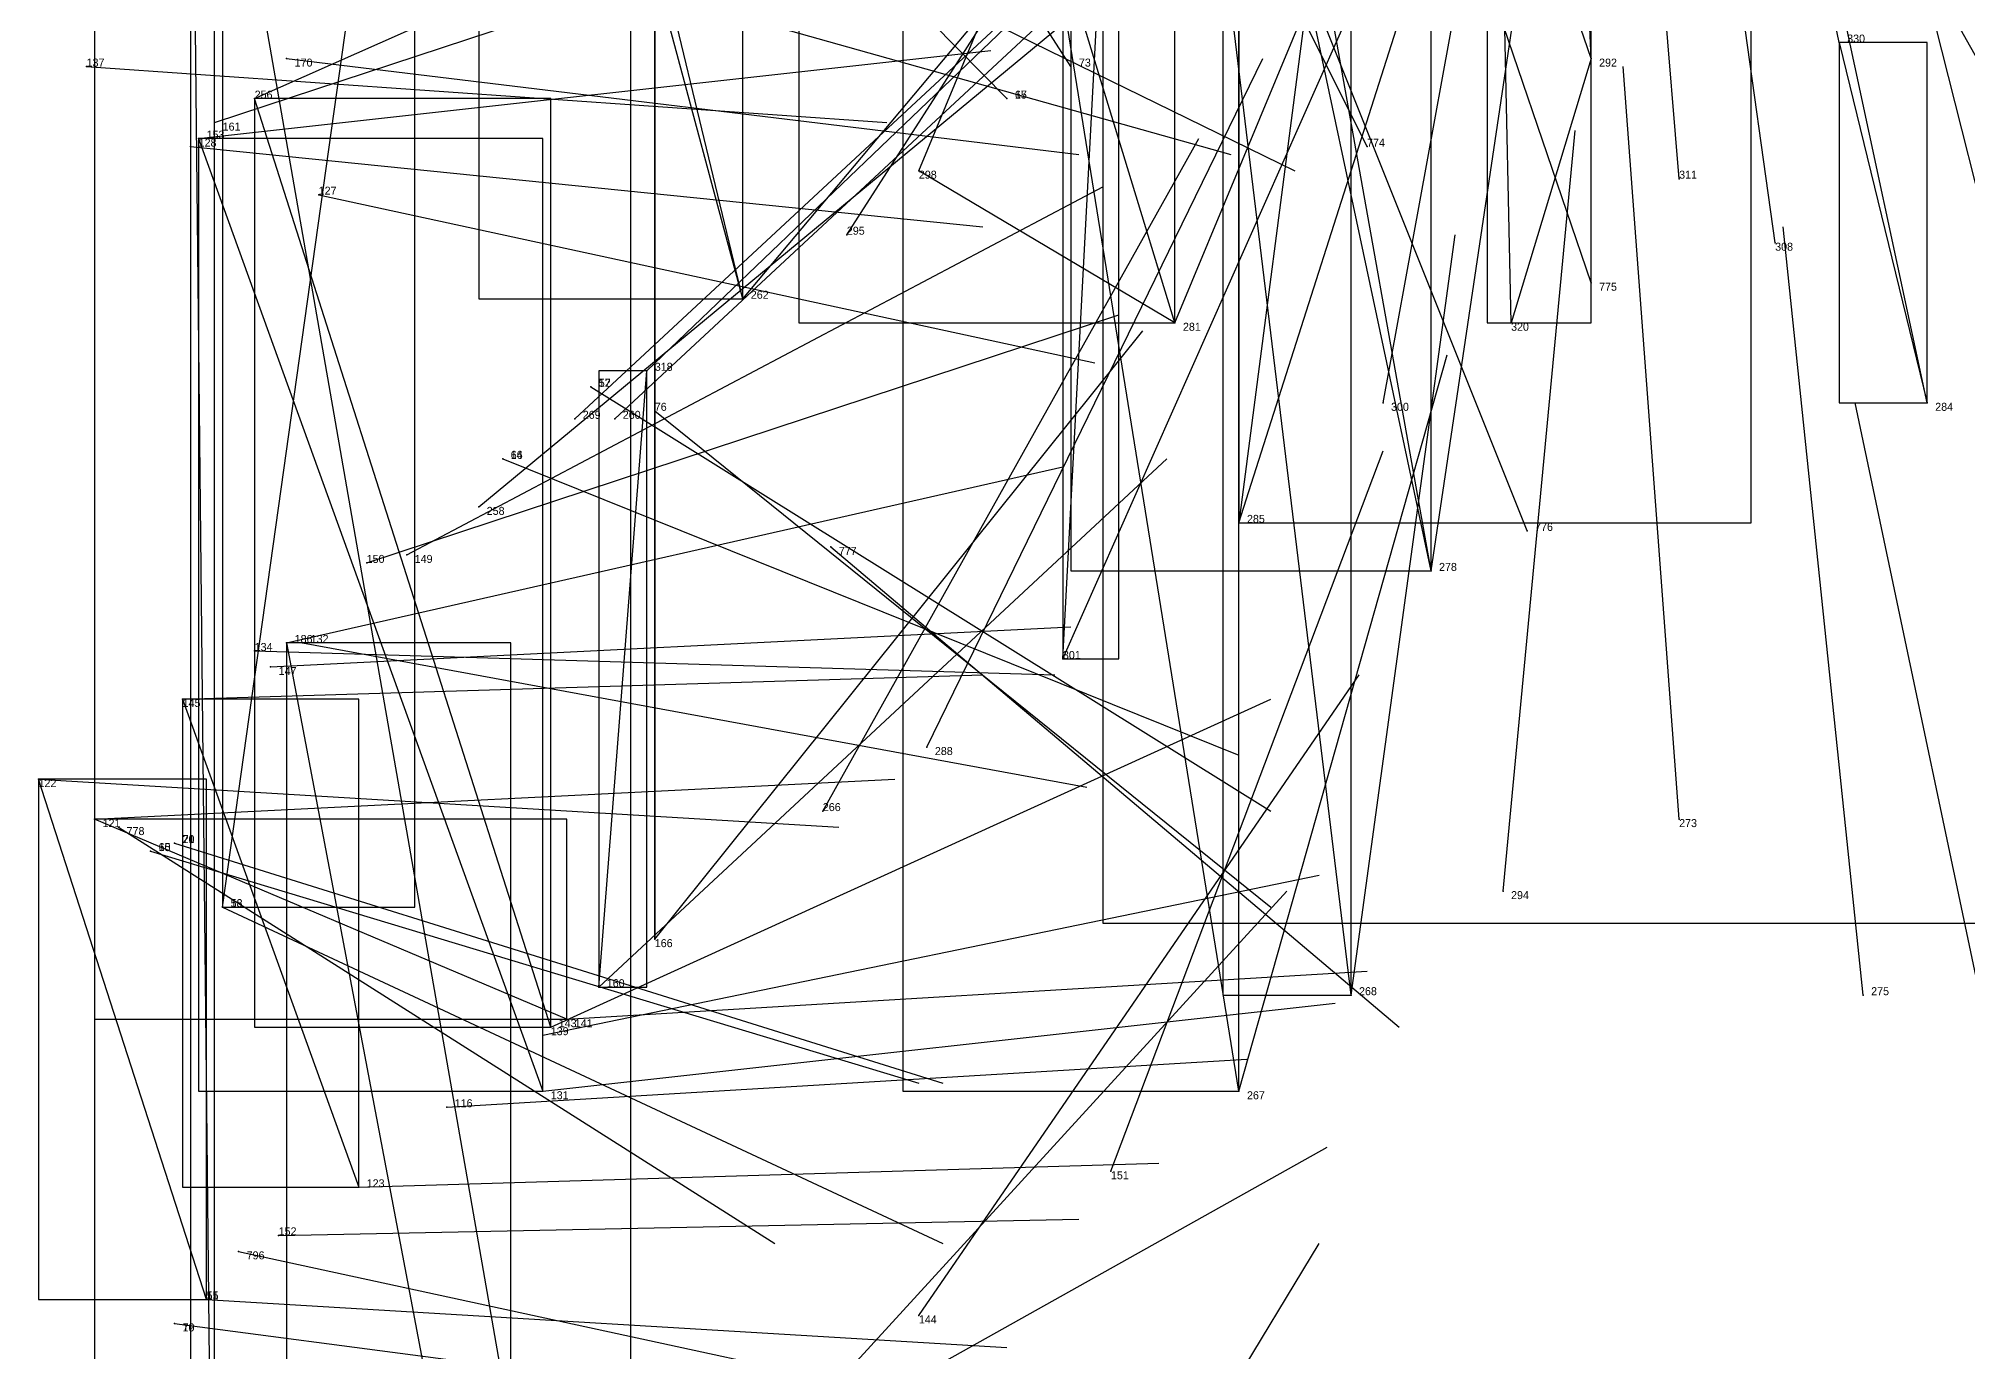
# Model space of a CAD drawing. Extents: x 59.1 to 70.8, y 600.3 to 605.1.
# Drawn here: x 68.154 to 68.395, y 600.7285 to 600.8925 of the extents above; entities that cross this region are included whole.
import ezdxf

# ---------------------------------------------------------------- set-up
doc = ezdxf.new("R2010")
doc.units = 0
for name, color, linetype in [('Clients', 3, 'CONTINUOUS'), ('Facilities', 3, 'CONTINUOUS'), ('Facilities_lines', 3, 'CONTINUOUS'), ('Min_max_boxes', 1, 'CONTINUOUS'), ('Normals', 1, 'CONTINUOUS'), ('Source_points', 5, 'CONTINUOUS'), ('Text', 3, 'CONTINUOUS')]:
    doc.layers.add(name, color=color, linetype=linetype)

msp = doc.modelspace()

# ---------------------------------------------------------------- linework, layer by layer
at = {"layer": 'Clients', "color": 5}
for p in [(68.181, 600.885, 444.021), (68.275, 600.885, 443.395), (68.264, 600.876, 444.332), (68.338, 600.857, 444.337), (68.23, 600.851, 444.152), (68.223, 600.849, 443.392), (68.39, 600.847, 444.233), (68.212, 600.84, 443.494), (68.304, 600.832, 444.222), (68.154, 600.8, 443.583), (68.161, 600.795, 443.658), (68.168, 600.791, 443.426), (68.171, 600.792, 443.349), (68.177, 600.784, 443.271), (68.217, 600.761, 443.734), (68.194, 600.749, 443.611), (68.175, 600.735, 443.487), (68.171, 600.732, 443.423)]:
    msp.add_point(p, dxfattribs=at)
at = {"layer": 'Facilities', "color": 3}
for p in [(68.379, 600.892, 444.452), (68.16, 600.889, 443.781), (68.185, 600.89, 443.818), (68.283, 600.889, 443.323), (68.348, 600.89, 444.341), (68.275, 600.885, 443.395), (68.176, 600.882, 443.955), (68.173, 600.879, 443.703), (68.174, 600.88, 443.891), (68.32, 600.879, 443.221), (68.359, 600.875, 444.394), (68.189, 600.873, 443.624), (68.255, 600.868, 444.271), (68.371, 600.867, 444.286), (68.242, 600.86, 444.21), (68.348, 600.862, 443.142), (68.296, 600.857, 444.193), (68.223, 600.849, 443.392), (68.231, 600.846, 443.313), (68.322, 600.847, 444.279), (68.221, 600.845, 444.091), (68.226, 600.845, 444.087), (68.212, 600.84, 443.494), (68.209, 600.834, 444.03), (68.34, 600.831, 443.117), (68.253, 600.829, 443.234), (68.195, 600.827, 443.902), (68.2, 600.828, 443.968), (68.328, 600.826, 444.141), (68.185, 600.817, 443.84), (68.187, 600.817, 443.575), (68.181, 600.816, 443.642), (68.183, 600.814, 443.777), (68.282, 600.815, 444.168), (68.172, 600.81, 443.714), (68.265, 600.804, 444.107), (68.252, 600.796, 444.046), (68.359, 600.795, 444.087), (68.164, 600.794, 443.195), (68.168, 600.791, 443.426), (68.171, 600.792, 443.349), (68.337, 600.786, 444.14), (68.177, 600.784, 443.271), (68.231, 600.78, 443.993), (68.224, 600.774, 443.928), (68.318, 600.773, 444.081), (68.382, 600.773, 444.031), (68.218, 600.769, 443.865), (68.22, 600.77, 443.732), (68.217, 600.768, 443.798), (68.304, 600.761, 444.023), (68.205, 600.759, 443.671), (68.288, 600.751, 443.963), (68.184, 600.743, 443.548), (68.179, 600.741, 443.349), (68.175, 600.735, 443.487), (68.171, 600.732, 443.423), (68.264, 600.733, 443.909)]:
    msp.add_point(p, dxfattribs=at)
at = {"layer": 'Facilities_lines', "color": 3}
for p, q in [((68.368, 601.326, 444.532), (68.304, 600.832, 444.222)), ((68.287, 601.084, 443.823), (68.457, 600.782, 444.008)), ((68.328, 600.826, 444.141), (68.283, 601.038, 444.842)), ((68.328, 600.826, 444.141), (68.292, 601.028, 444.732)), ((68.304, 600.761, 444.023), (68.262, 601.022, 444.788)), ((68.161, 601.017, 444.396), (68.228, 600.633, 443.628)), ((68.296, 600.857, 444.193), (68.249, 601.011, 444.725)), ((68.242, 600.86, 444.21), (68.209, 600.983, 444.546)), ((68.177, 600.784, 443.271), (68.201, 600.955, 443.767)), ((68.176, 600.665, 443.352), (68.173, 600.953, 444.17)), ((68.282, 600.815, 444.168), (68.289, 600.948, 444.452)), ((68.242, 600.86, 444.21), (68.222, 600.943, 444.383)), ((68.348, 600.89, 444.341), (68.335, 600.928, 444.564)), ((68.231, 600.78, 443.993), (68.231, 600.923, 444.393)), ((68.318, 600.773, 444.081), (68.302, 600.905, 444.449)), ((68.379, 600.892, 444.452), (68.39, 600.847, 444.233)), ((68.348, 600.89, 444.341), (68.338, 600.857, 444.337)), ((68.218, 600.769, 443.865), (68.181, 600.885, 444.021)), ((68.275, 600.885, 443.395), (68.275, 600.885, 443.395)), ((68.174, 600.88, 443.891), (68.217, 600.761, 443.734)), ((68.296, 600.857, 444.193), (68.264, 600.876, 444.332)), ((68.224, 600.774, 443.928), (68.23, 600.851, 444.152)), ((68.223, 600.849, 443.392), (68.223, 600.849, 443.392)), ((68.212, 600.84, 443.494), (68.212, 600.84, 443.494)), ((68.185, 600.817, 443.84), (68.213, 600.669, 443.646)), ((68.172, 600.81, 443.714), (68.194, 600.749, 443.611)), ((68.175, 600.735, 443.487), (68.154, 600.8, 443.583)), ((68.22, 600.77, 443.732), (68.161, 600.795, 443.658)), ((68.168, 600.791, 443.426), (68.168, 600.791, 443.426)), ((68.171, 600.792, 443.349), (68.171, 600.792, 443.349)), ((68.177, 600.784, 443.271), (68.177, 600.784, 443.271)), ((68.175, 600.735, 443.487), (68.175, 600.735, 443.487)), ((68.171, 600.732, 443.423), (68.171, 600.732, 443.423))]:
    msp.add_line(p, q, dxfattribs=at)
at = {"layer": 'Min_max_boxes', "color": 1}
for p, q in [((68.304, 601.326, 444.222), (68.304, 600.832, 444.222)), ((68.304, 601.326, 444.532), (68.304, 600.832, 444.532)), ((68.368, 600.832, 444.222), (68.368, 601.326, 444.222)), ((68.368, 600.832, 444.532), (68.368, 601.326, 444.532)), ((68.287, 601.084, 443.823), (68.287, 600.782, 443.823)), ((68.287, 601.084, 444.008), (68.287, 600.782, 444.008)), ((68.283, 601.038, 444.141), (68.283, 600.826, 444.141)), ((68.283, 601.038, 444.842), (68.283, 600.826, 444.842)), ((68.328, 600.826, 444.141), (68.328, 601.038, 444.141)), ((68.328, 600.826, 444.842), (68.328, 601.038, 444.842)), ((68.262, 601.022, 444.023), (68.262, 600.761, 444.023)), ((68.262, 601.022, 444.788), (68.262, 600.761, 444.788)), ((68.304, 600.761, 444.023), (68.304, 601.022, 444.023)), ((68.304, 600.761, 444.788), (68.304, 601.022, 444.788)), ((68.161, 601.017, 443.628), (68.161, 600.633, 443.628)), ((68.161, 601.017, 444.396), (68.161, 600.633, 444.396)), ((68.228, 600.633, 443.628), (68.228, 601.017, 443.628)), ((68.228, 600.633, 444.396), (68.228, 601.017, 444.396)), ((68.249, 601.011, 444.193), (68.249, 600.857, 444.193)), ((68.249, 601.011, 444.725), (68.249, 600.857, 444.725)), ((68.296, 600.857, 444.193), (68.296, 601.011, 444.193)), ((68.296, 600.857, 444.725), (68.296, 601.011, 444.725)), ((68.209, 600.983, 444.21), (68.209, 600.86, 444.21)), ((68.209, 600.983, 444.546), (68.209, 600.86, 444.546)), ((68.242, 600.86, 444.21), (68.242, 600.983, 444.21)), ((68.242, 600.86, 444.546), (68.242, 600.983, 444.546)), ((68.177, 600.955, 443.271), (68.177, 600.784, 443.271)), ((68.177, 600.955, 443.767), (68.177, 600.784, 443.767)), ((68.201, 600.784, 443.271), (68.201, 600.955, 443.271)), ((68.201, 600.784, 443.767), (68.201, 600.955, 443.767)), ((68.173, 600.953, 443.352), (68.173, 600.665, 443.352)), ((68.173, 600.953, 444.17), (68.173, 600.665, 444.17)), ((68.176, 600.665, 443.352), (68.176, 600.953, 443.352)), ((68.176, 600.665, 444.17), (68.176, 600.953, 444.17)), ((68.282, 600.948, 444.168), (68.282, 600.815, 444.168)), ((68.282, 600.948, 444.452), (68.282, 600.815, 444.452)), ((68.289, 600.815, 444.168), (68.289, 600.948, 444.168)), ((68.289, 600.815, 444.452), (68.289, 600.948, 444.452)), ((68.335, 600.928, 444.337), (68.335, 600.857, 444.337)), ((68.335, 600.928, 444.564), (68.335, 600.857, 444.564)), ((68.348, 600.857, 444.337), (68.348, 600.928, 444.337)), ((68.348, 600.857, 444.564), (68.348, 600.928, 444.564)), ((68.231, 600.78, 443.993), (68.231, 600.923, 443.993)), ((68.231, 600.923, 443.993), (68.231, 600.78, 443.993)), ((68.231, 600.78, 444.393), (68.231, 600.923, 444.393)), ((68.231, 600.923, 444.393), (68.231, 600.78, 444.393)), ((68.302, 600.905, 444.081), (68.302, 600.773, 444.081)), ((68.302, 600.905, 444.449), (68.302, 600.773, 444.449)), ((68.318, 600.773, 444.081), (68.318, 600.905, 444.081)), ((68.318, 600.773, 444.449), (68.318, 600.905, 444.449)), ((68.39, 600.892, 444.233), (68.379, 600.892, 444.233)), ((68.379, 600.892, 444.233), (68.379, 600.847, 444.233)), ((68.39, 600.892, 444.452), (68.379, 600.892, 444.452)), ((68.379, 600.892, 444.452), (68.379, 600.847, 444.452)), ((68.379, 600.892, 444.233), (68.379, 600.892, 444.452)), ((68.39, 600.847, 444.233), (68.39, 600.892, 444.233)), ((68.39, 600.847, 444.452), (68.39, 600.892, 444.452)), ((68.39, 600.892, 444.233), (68.39, 600.892, 444.452)), ((68.218, 600.885, 443.865), (68.181, 600.885, 443.865)), ((68.181, 600.885, 443.865), (68.181, 600.769, 443.865)), ((68.218, 600.885, 444.021), (68.181, 600.885, 444.021)), ((68.181, 600.885, 444.021), (68.181, 600.769, 444.021)), ((68.181, 600.885, 443.865), (68.181, 600.885, 444.021)), ((68.218, 600.769, 443.865), (68.218, 600.885, 443.865)), ((68.218, 600.769, 444.021), (68.218, 600.885, 444.021)), ((68.218, 600.885, 443.865), (68.218, 600.885, 444.021)), ((68.275, 600.885, 443.395), (68.275, 600.885, 443.395)), ((68.275, 600.885, 443.395), (68.275, 600.885, 443.395)), ((68.275, 600.885, 443.395), (68.275, 600.885, 443.395)), ((68.275, 600.885, 443.395), (68.275, 600.885, 443.395)), ((68.275, 600.885, 443.395), (68.275, 600.885, 443.395)), ((68.275, 600.885, 443.395), (68.275, 600.885, 443.395)), ((68.275, 600.885, 443.395), (68.275, 600.885, 443.395)), ((68.275, 600.885, 443.395), (68.275, 600.885, 443.395)), ((68.275, 600.885, 443.395), (68.275, 600.885, 443.395)), ((68.275, 600.885, 443.395), (68.275, 600.885, 443.395)), ((68.275, 600.885, 443.395), (68.275, 600.885, 443.395)), ((68.275, 600.885, 443.395), (68.275, 600.885, 443.395)), ((68.217, 600.88, 443.734), (68.174, 600.88, 443.734)), ((68.174, 600.88, 443.734), (68.174, 600.761, 443.734)), ((68.217, 600.88, 443.891), (68.174, 600.88, 443.891)), ((68.174, 600.88, 443.891), (68.174, 600.761, 443.891)), ((68.174, 600.88, 443.734), (68.174, 600.88, 443.891)), ((68.217, 600.761, 443.734), (68.217, 600.88, 443.734)), ((68.217, 600.761, 443.891), (68.217, 600.88, 443.891)), ((68.217, 600.88, 443.734), (68.217, 600.88, 443.891)), ((68.209, 600.86, 444.21), (68.242, 600.86, 444.21)), ((68.209, 600.86, 444.546), (68.242, 600.86, 444.546)), ((68.209, 600.86, 444.21), (68.209, 600.86, 444.546)), ((68.242, 600.86, 444.21), (68.242, 600.86, 444.546)), ((68.249, 600.857, 444.193), (68.296, 600.857, 444.193)), ((68.249, 600.857, 444.725), (68.296, 600.857, 444.725)), ((68.249, 600.857, 444.193), (68.249, 600.857, 444.725)), ((68.296, 600.857, 444.193), (68.296, 600.857, 444.725)), ((68.335, 600.857, 444.337), (68.348, 600.857, 444.337)), ((68.335, 600.857, 444.564), (68.348, 600.857, 444.564)), ((68.335, 600.857, 444.337), (68.335, 600.857, 444.564)), ((68.348, 600.857, 444.337), (68.348, 600.857, 444.564)), ((68.23, 600.851, 443.928), (68.224, 600.851, 443.928)), ((68.224, 600.851, 443.928), (68.224, 600.774, 443.928)), ((68.23, 600.851, 444.152), (68.224, 600.851, 444.152)), ((68.224, 600.851, 444.152), (68.224, 600.774, 444.152)), ((68.224, 600.851, 443.928), (68.224, 600.851, 444.152)), ((68.23, 600.774, 443.928), (68.23, 600.851, 443.928)), ((68.23, 600.774, 444.152), (68.23, 600.851, 444.152)), ((68.23, 600.851, 443.928), (68.23, 600.851, 444.152)), ((68.223, 600.849, 443.392), (68.223, 600.849, 443.392)), ((68.223, 600.849, 443.392), (68.223, 600.849, 443.392)), ((68.223, 600.849, 443.392), (68.223, 600.849, 443.392)), ((68.223, 600.849, 443.392), (68.223, 600.849, 443.392)), ((68.223, 600.849, 443.392), (68.223, 600.849, 443.392)), ((68.223, 600.849, 443.392), (68.223, 600.849, 443.392)), ((68.223, 600.849, 443.392), (68.223, 600.849, 443.392)), ((68.223, 600.849, 443.392), (68.223, 600.849, 443.392)), ((68.223, 600.849, 443.392), (68.223, 600.849, 443.392)), ((68.223, 600.849, 443.392), (68.223, 600.849, 443.392)), ((68.223, 600.849, 443.392), (68.223, 600.849, 443.392)), ((68.223, 600.849, 443.392), (68.223, 600.849, 443.392)), ((68.379, 600.847, 444.233), (68.39, 600.847, 444.233)), ((68.379, 600.847, 444.452), (68.39, 600.847, 444.452)), ((68.379, 600.847, 444.233), (68.379, 600.847, 444.452)), ((68.39, 600.847, 444.233), (68.39, 600.847, 444.452)), ((68.212, 600.84, 443.494), (68.212, 600.84, 443.494)), ((68.212, 600.84, 443.494), (68.212, 600.84, 443.494)), ((68.212, 600.84, 443.494), (68.212, 600.84, 443.494)), ((68.212, 600.84, 443.494), (68.212, 600.84, 443.494)), ((68.212, 600.84, 443.494), (68.212, 600.84, 443.494)), ((68.212, 600.84, 443.494), (68.212, 600.84, 443.494)), ((68.212, 600.84, 443.494), (68.212, 600.84, 443.494)), ((68.212, 600.84, 443.494), (68.212, 600.84, 443.494)), ((68.212, 600.84, 443.494), (68.212, 600.84, 443.494)), ((68.212, 600.84, 443.494), (68.212, 600.84, 443.494)), ((68.212, 600.84, 443.494), (68.212, 600.84, 443.494)), ((68.212, 600.84, 443.494), (68.212, 600.84, 443.494)), ((68.304, 600.832, 444.222), (68.368, 600.832, 444.222)), ((68.304, 600.832, 444.532), (68.368, 600.832, 444.532)), ((68.304, 600.832, 444.222), (68.304, 600.832, 444.532)), ((68.368, 600.832, 444.222), (68.368, 600.832, 444.532)), ((68.283, 600.826, 444.141), (68.328, 600.826, 444.141)), ((68.283, 600.826, 444.842), (68.328, 600.826, 444.842)), ((68.283, 600.826, 444.141), (68.283, 600.826, 444.842)), ((68.328, 600.826, 444.141), (68.328, 600.826, 444.842)), ((68.213, 600.817, 443.646), (68.185, 600.817, 443.646)), ((68.185, 600.817, 443.646), (68.185, 600.669, 443.646)), ((68.213, 600.817, 443.84), (68.185, 600.817, 443.84)), ((68.185, 600.817, 443.84), (68.185, 600.669, 443.84)), ((68.185, 600.817, 443.646), (68.185, 600.817, 443.84)), ((68.213, 600.669, 443.646), (68.213, 600.817, 443.646)), ((68.213, 600.669, 443.84), (68.213, 600.817, 443.84)), ((68.213, 600.817, 443.646), (68.213, 600.817, 443.84)), ((68.282, 600.815, 444.168), (68.289, 600.815, 444.168)), ((68.282, 600.815, 444.452), (68.289, 600.815, 444.452)), ((68.282, 600.815, 444.168), (68.282, 600.815, 444.452)), ((68.289, 600.815, 444.168), (68.289, 600.815, 444.452)), ((68.194, 600.81, 443.611), (68.172, 600.81, 443.611)), ((68.172, 600.81, 443.611), (68.172, 600.749, 443.611)), ((68.194, 600.81, 443.714), (68.172, 600.81, 443.714)), ((68.172, 600.81, 443.714), (68.172, 600.749, 443.714)), ((68.172, 600.81, 443.611), (68.172, 600.81, 443.714)), ((68.194, 600.749, 443.611), (68.194, 600.81, 443.611)), ((68.194, 600.749, 443.714), (68.194, 600.81, 443.714)), ((68.194, 600.81, 443.611), (68.194, 600.81, 443.714)), ((68.175, 600.8, 443.487), (68.154, 600.8, 443.487)), ((68.154, 600.8, 443.487), (68.154, 600.735, 443.487)), ((68.175, 600.8, 443.583), (68.154, 600.8, 443.583)), ((68.154, 600.8, 443.583), (68.154, 600.735, 443.583)), ((68.154, 600.8, 443.487), (68.154, 600.8, 443.583)), ((68.175, 600.735, 443.487), (68.175, 600.8, 443.487)), ((68.175, 600.735, 443.583), (68.175, 600.8, 443.583)), ((68.175, 600.8, 443.487), (68.175, 600.8, 443.583)), ((68.22, 600.795, 443.658), (68.161, 600.795, 443.658)), ((68.161, 600.795, 443.658), (68.161, 600.77, 443.658)), ((68.22, 600.795, 443.732), (68.161, 600.795, 443.732)), ((68.161, 600.795, 443.732), (68.161, 600.77, 443.732)), ((68.161, 600.795, 443.658), (68.161, 600.795, 443.732)), ((68.22, 600.77, 443.658), (68.22, 600.795, 443.658)), ((68.22, 600.77, 443.732), (68.22, 600.795, 443.732)), ((68.22, 600.795, 443.658), (68.22, 600.795, 443.732)), ((68.168, 600.791, 443.426), (68.168, 600.791, 443.426)), ((68.168, 600.791, 443.426), (68.168, 600.791, 443.426)), ((68.168, 600.791, 443.426), (68.168, 600.791, 443.426)), ((68.168, 600.791, 443.426), (68.168, 600.791, 443.426)), ((68.168, 600.791, 443.426), (68.168, 600.791, 443.426)), ((68.168, 600.791, 443.426), (68.168, 600.791, 443.426)), ((68.168, 600.791, 443.426), (68.168, 600.791, 443.426)), ((68.168, 600.791, 443.426), (68.168, 600.791, 443.426)), ((68.168, 600.791, 443.426), (68.168, 600.791, 443.426)), ((68.168, 600.791, 443.426), (68.168, 600.791, 443.426)), ((68.168, 600.791, 443.426), (68.168, 600.791, 443.426)), ((68.168, 600.791, 443.426), (68.168, 600.791, 443.426)), ((68.171, 600.792, 443.349), (68.171, 600.792, 443.349)), ((68.171, 600.792, 443.349), (68.171, 600.792, 443.349)), ((68.171, 600.792, 443.349), (68.171, 600.792, 443.349)), ((68.171, 600.792, 443.349), (68.171, 600.792, 443.349)), ((68.171, 600.792, 443.349), (68.171, 600.792, 443.349)), ((68.171, 600.792, 443.349), (68.171, 600.792, 443.349)), ((68.171, 600.792, 443.349), (68.171, 600.792, 443.349)), ((68.171, 600.792, 443.349), (68.171, 600.792, 443.349)), ((68.171, 600.792, 443.349), (68.171, 600.792, 443.349)), ((68.171, 600.792, 443.349), (68.171, 600.792, 443.349)), ((68.171, 600.792, 443.349), (68.171, 600.792, 443.349)), ((68.171, 600.792, 443.349), (68.171, 600.792, 443.349)), ((68.177, 600.784, 443.271), (68.201, 600.784, 443.271)), ((68.177, 600.784, 443.767), (68.201, 600.784, 443.767)), ((68.177, 600.784, 443.271), (68.177, 600.784, 443.767)), ((68.201, 600.784, 443.271), (68.201, 600.784, 443.767)), ((68.287, 600.782, 443.823), (68.457, 600.782, 443.823)), ((68.287, 600.782, 444.008), (68.457, 600.782, 444.008)), ((68.287, 600.782, 443.823), (68.287, 600.782, 444.008)), ((68.231, 600.78, 443.993), (68.231, 600.78, 443.993)), ((68.231, 600.78, 444.393), (68.231, 600.78, 444.393)), ((68.231, 600.78, 443.993), (68.231, 600.78, 444.393)), ((68.231, 600.78, 443.993), (68.231, 600.78, 444.393)), ((68.224, 600.774, 443.928), (68.23, 600.774, 443.928)), ((68.224, 600.774, 444.152), (68.23, 600.774, 444.152)), ((68.224, 600.774, 443.928), (68.224, 600.774, 444.152)), ((68.23, 600.774, 443.928), (68.23, 600.774, 444.152)), ((68.302, 600.773, 444.081), (68.318, 600.773, 444.081)), ((68.302, 600.773, 444.449), (68.318, 600.773, 444.449)), ((68.302, 600.773, 444.081), (68.302, 600.773, 444.449)), ((68.318, 600.773, 444.081), (68.318, 600.773, 444.449)), ((68.161, 600.77, 443.658), (68.22, 600.77, 443.658)), ((68.161, 600.77, 443.732), (68.22, 600.77, 443.732)), ((68.161, 600.77, 443.658), (68.161, 600.77, 443.732)), ((68.181, 600.769, 443.865), (68.218, 600.769, 443.865)), ((68.181, 600.769, 444.021), (68.218, 600.769, 444.021)), ((68.181, 600.769, 443.865), (68.181, 600.769, 444.021)), ((68.218, 600.769, 443.865), (68.218, 600.769, 444.021)), ((68.22, 600.77, 443.658), (68.22, 600.77, 443.732)), ((68.174, 600.761, 443.734), (68.217, 600.761, 443.734)), ((68.174, 600.761, 443.891), (68.217, 600.761, 443.891)), ((68.174, 600.761, 443.734), (68.174, 600.761, 443.891)), ((68.217, 600.761, 443.734), (68.217, 600.761, 443.891)), ((68.262, 600.761, 444.023), (68.304, 600.761, 444.023)), ((68.262, 600.761, 444.788), (68.304, 600.761, 444.788)), ((68.262, 600.761, 444.023), (68.262, 600.761, 444.788)), ((68.304, 600.761, 444.023), (68.304, 600.761, 444.788)), ((68.172, 600.749, 443.611), (68.194, 600.749, 443.611)), ((68.172, 600.749, 443.714), (68.194, 600.749, 443.714)), ((68.172, 600.749, 443.611), (68.172, 600.749, 443.714)), ((68.194, 600.749, 443.611), (68.194, 600.749, 443.714)), ((68.154, 600.735, 443.487), (68.175, 600.735, 443.487)), ((68.154, 600.735, 443.583), (68.175, 600.735, 443.583)), ((68.154, 600.735, 443.487), (68.154, 600.735, 443.583)), ((68.175, 600.735, 443.487), (68.175, 600.735, 443.583)), ((68.171, 600.732, 443.423), (68.171, 600.732, 443.423)), ((68.171, 600.732, 443.423), (68.171, 600.732, 443.423)), ((68.171, 600.732, 443.423), (68.171, 600.732, 443.423)), ((68.171, 600.732, 443.423), (68.171, 600.732, 443.423)), ((68.171, 600.732, 443.423), (68.171, 600.732, 443.423)), ((68.171, 600.732, 443.423), (68.171, 600.732, 443.423)), ((68.171, 600.732, 443.423), (68.171, 600.732, 443.423)), ((68.171, 600.732, 443.423), (68.171, 600.732, 443.423)), ((68.171, 600.732, 443.423), (68.171, 600.732, 443.423)), ((68.171, 600.732, 443.423), (68.171, 600.732, 443.423)), ((68.171, 600.732, 443.423), (68.171, 600.732, 443.423)), ((68.171, 600.732, 443.423), (68.171, 600.732, 443.423))]:
    msp.add_line(p, q, dxfattribs=at)
at = {"layer": 'Normals', "color": 1}
for p, q in [((68.348, 600.89, 444.341), (68.344, 600.985, 444.31)), ((68.379, 600.892, 444.452), (68.36, 600.985, 444.422)), ((68.359, 600.875, 444.394), (68.351, 600.971, 444.366)), ((68.283, 600.889, 443.323), (68.231, 600.97, 443.296)), ((68.264, 600.876, 444.332), (68.301, 600.965, 444.304)), ((68.32, 600.879, 443.221), (68.279, 600.961, 443.181)), ((68.371, 600.867, 444.286), (68.358, 600.96, 444.252)), ((68.275, 600.885, 443.395), (68.206, 600.955, 443.375)), ((68.275, 600.885, 443.395), (68.206, 600.955, 443.375)), ((68.338, 600.857, 444.337), (68.336, 600.952, 444.305)), ((68.255, 600.868, 444.271), (68.307, 600.949, 444.245)), ((68.348, 600.862, 443.142), (68.318, 600.95, 443.104)), ((68.296, 600.857, 444.193), (68.333, 600.946, 444.166)), ((68.322, 600.847, 444.279), (68.339, 600.94, 444.248)), ((68.39, 600.847, 444.233), (68.37, 600.94, 444.202)), ((68.242, 600.86, 444.21), (68.305, 600.935, 444.189)), ((68.181, 600.885, 444.021), (68.271, 600.925, 444.005)), ((68.304, 600.832, 444.222), (68.333, 600.923, 444.191)), ((68.328, 600.826, 444.141), (68.342, 600.92, 444.109)), ((68.407, 600.831, 444.175), (68.384, 600.922, 444.141)), ((68.223, 600.919, 443.665), (68.311, 600.876, 443.684)), ((68.23, 600.851, 444.152), (68.3, 600.918, 444.129)), ((68.34, 600.831, 443.117), (68.306, 600.916, 443.077)), ((68.176, 600.882, 443.955), (68.27, 600.913, 443.943)), ((68.226, 600.845, 444.087), (68.297, 600.911, 444.063)), ((68.221, 600.845, 444.091), (68.291, 600.91, 444.063)), ((68.207, 600.905, 443.74), (68.303, 600.878, 443.748)), ((68.282, 600.815, 444.168), (68.321, 600.903, 444.14)), ((68.209, 600.834, 444.03), (68.284, 600.896, 444.006)), ((68.174, 600.88, 443.891), (68.273, 600.891, 443.884)), ((68.16, 600.889, 443.781), (68.26, 600.882, 443.785)), ((68.185, 600.89, 443.818), (68.284, 600.878, 443.818)), ((68.265, 600.804, 444.107), (68.307, 600.89, 444.078)), ((68.359, 600.795, 444.087), (68.352, 600.889, 444.054)), ((68.173, 600.879, 443.703), (68.272, 600.869, 443.708)), ((68.252, 600.796, 444.046), (68.299, 600.88, 444.019)), ((68.337, 600.786, 444.14), (68.346, 600.881, 444.11)), ((68.189, 600.873, 443.624), (68.286, 600.852, 443.632)), ((68.2, 600.828, 443.968), (68.287, 600.874, 443.952)), ((68.318, 600.773, 444.081), (68.331, 600.868, 444.052)), ((68.382, 600.773, 444.031), (68.372, 600.869, 444.004)), ((68.195, 600.827, 443.902), (68.289, 600.858, 443.888)), ((68.231, 600.78, 443.993), (68.292, 600.856, 443.969)), ((68.304, 600.761, 444.023), (68.33, 600.853, 443.993)), ((68.223, 600.849, 443.392), (68.308, 600.796, 443.398)), ((68.223, 600.849, 443.392), (68.308, 600.796, 443.398)), ((68.231, 600.846, 443.313), (68.308, 600.784, 443.331)), ((68.401, 600.752, 443.976), (68.381, 600.847, 443.952)), ((68.288, 600.751, 443.963), (68.322, 600.841, 443.935)), ((68.185, 600.817, 443.84), (68.282, 600.839, 443.829)), ((68.212, 600.84, 443.494), (68.304, 600.803, 443.506)), ((68.212, 600.84, 443.494), (68.304, 600.803, 443.506)), ((68.224, 600.774, 443.928), (68.295, 600.84, 443.905)), ((68.253, 600.829, 443.234), (68.324, 600.769, 443.27)), ((68.183, 600.814, 443.777), (68.283, 600.819, 443.775)), ((68.187, 600.817, 443.575), (68.285, 600.799, 443.583)), ((68.181, 600.816, 443.642), (68.281, 600.813, 443.639)), ((68.172, 600.81, 443.714), (68.272, 600.813, 443.712)), ((68.264, 600.733, 443.909), (68.319, 600.813, 443.885)), ((68.218, 600.769, 443.865), (68.308, 600.81, 443.848)), ((68.154, 600.8, 443.583), (68.254, 600.794, 443.579)), ((68.161, 600.795, 443.658), (68.261, 600.8, 443.653)), ((68.164, 600.794, 443.195), (68.246, 600.742, 443.218)), ((68.168, 600.791, 443.426), (68.264, 600.762, 443.422)), ((68.168, 600.791, 443.426), (68.264, 600.762, 443.422)), ((68.171, 600.792, 443.349), (68.267, 600.762, 443.347)), ((68.171, 600.792, 443.349), (68.267, 600.762, 443.347)), ((68.217, 600.768, 443.798), (68.314, 600.788, 443.784)), ((68.245, 600.715, 443.854), (68.31, 600.786, 443.826)), ((68.177, 600.784, 443.271), (68.267, 600.742, 443.284)), ((68.177, 600.784, 443.271), (68.267, 600.742, 443.284)), ((68.22, 600.77, 443.732), (68.32, 600.776, 443.728)), ((68.217, 600.761, 443.734), (68.316, 600.772, 443.728)), ((68.205, 600.759, 443.671), (68.305, 600.765, 443.664)), ((68.231, 600.707, 443.793), (68.315, 600.754, 443.768)), ((68.194, 600.749, 443.611), (68.294, 600.752, 443.608)), ((68.184, 600.743, 443.548), (68.284, 600.745, 443.54)), ((68.265, 600.661, 443.741), (68.314, 600.742, 443.708)), ((68.179, 600.741, 443.349), (68.276, 600.72, 443.341)), ((68.175, 600.735, 443.487), (68.275, 600.729, 443.483)), ((68.175, 600.735, 443.487), (68.275, 600.729, 443.483)), ((68.171, 600.732, 443.423), (68.27, 600.719, 443.413)), ((68.171, 600.732, 443.423), (68.27, 600.719, 443.413))]:
    msp.add_line(p, q, dxfattribs=at)
at = {"layer": 'Source_points', "color": 5}
for p in [(68.379, 600.892, 444.452), (68.16, 600.889, 443.781), (68.185, 600.89, 443.818), (68.283, 600.889, 443.323), (68.348, 600.89, 444.341), (68.181, 600.885, 444.021), (68.275, 600.885, 443.395), (68.275, 600.885, 443.395), (68.176, 600.882, 443.955), (68.173, 600.879, 443.703), (68.174, 600.88, 443.891), (68.32, 600.879, 443.221), (68.264, 600.876, 444.332), (68.359, 600.875, 444.394), (68.189, 600.873, 443.624), (68.255, 600.868, 444.271), (68.371, 600.867, 444.286), (68.242, 600.86, 444.21), (68.348, 600.862, 443.142), (68.296, 600.857, 444.193), (68.338, 600.857, 444.337), (68.23, 600.851, 444.152), (68.223, 600.849, 443.392), (68.223, 600.849, 443.392), (68.231, 600.846, 443.313), (68.322, 600.847, 444.279), (68.39, 600.847, 444.233), (68.221, 600.845, 444.091), (68.226, 600.845, 444.087), (68.212, 600.84, 443.494), (68.212, 600.84, 443.494), (68.209, 600.834, 444.03), (68.304, 600.832, 444.222), (68.34, 600.831, 443.117), (68.253, 600.829, 443.234), (68.195, 600.827, 443.902), (68.2, 600.828, 443.968), (68.328, 600.826, 444.141), (68.185, 600.817, 443.84), (68.187, 600.817, 443.575), (68.181, 600.816, 443.642), (68.183, 600.814, 443.777), (68.282, 600.815, 444.168), (68.172, 600.81, 443.714), (68.265, 600.804, 444.107), (68.154, 600.8, 443.583), (68.161, 600.795, 443.658), (68.252, 600.796, 444.046), (68.359, 600.795, 444.087), (68.164, 600.794, 443.195), (68.168, 600.791, 443.426), (68.168, 600.791, 443.426), (68.171, 600.792, 443.349), (68.171, 600.792, 443.349), (68.337, 600.786, 444.14), (68.177, 600.784, 443.271), (68.177, 600.784, 443.271), (68.231, 600.78, 443.993), (68.224, 600.774, 443.928), (68.318, 600.773, 444.081), (68.382, 600.773, 444.031), (68.218, 600.769, 443.865), (68.22, 600.77, 443.732), (68.217, 600.768, 443.798), (68.217, 600.761, 443.734), (68.304, 600.761, 444.023), (68.205, 600.759, 443.671), (68.194, 600.749, 443.611), (68.288, 600.751, 443.963), (68.184, 600.743, 443.548), (68.179, 600.741, 443.349), (68.175, 600.735, 443.487), (68.175, 600.735, 443.487), (68.171, 600.732, 443.423), (68.171, 600.732, 443.423), (68.264, 600.733, 443.909)]:
    msp.add_point(p, dxfattribs=at)

# ---------------------------------------------------------------- texts
at = {"layer": 'Text', "color": 3}
for s, p in [('330', (68.38, 600.892, 444.452)), ('137', (68.16, 600.889, 443.781)), ('170', (68.186, 600.889, 443.818)), ('73', (68.284, 600.889, 443.323)), ('292', (68.349, 600.889, 444.341)), ('256', (68.181, 600.885, 444.021)), ('65', (68.276, 600.885, 443.395)), ('17', (68.276, 600.885, 443.395)), ('161', (68.177, 600.881, 443.955)), ('128', (68.174, 600.879, 443.703)), ('153', (68.175, 600.88, 443.891)), ('774', (68.32, 600.879, 443.221)), ('298', (68.264, 600.875, 444.332)), ('311', (68.359, 600.875, 444.394)), ('127', (68.189, 600.873, 443.624)), ('295', (68.255, 600.868, 444.271)), ('308', (68.371, 600.866, 444.286)), ('262', (68.243, 600.86, 444.21)), ('775', (68.349, 600.861, 443.142)), ('281', (68.297, 600.856, 444.193)), ('320', (68.338, 600.856, 444.337)), ('57', (68.224, 600.849, 443.392)), ('12', (68.224, 600.849, 443.392)), ('318', (68.231, 600.851, 444.152)), ('269', (68.222, 600.845, 444.091)), ('260', (68.227, 600.845, 444.087)), ('76', (68.231, 600.846, 443.313)), ('300', (68.323, 600.846, 444.279)), ('284', (68.391, 600.846, 444.233)), ('64', (68.213, 600.84, 443.494)), ('16', (68.213, 600.84, 443.494)), ('258', (68.21, 600.833, 444.03)), ('285', (68.305, 600.832, 444.222)), ('776', (68.341, 600.831, 443.117)), ('777', (68.254, 600.828, 443.234)), ('150', (68.195, 600.827, 443.902)), ('149', (68.201, 600.827, 443.968)), ('278', (68.329, 600.826, 444.141)), ('134', (68.181, 600.816, 443.642)), ('186', (68.186, 600.817, 443.84)), ('132', (68.188, 600.817, 443.575)), ('147', (68.184, 600.813, 443.777)), ('301', (68.282, 600.815, 444.168)), ('145', (68.172, 600.809, 443.714)), ('288', (68.266, 600.803, 444.107)), ('122', (68.154, 600.799, 443.583)), ('266', (68.252, 600.796, 444.046)), ('121', (68.162, 600.794, 443.658)), ('273', (68.359, 600.794, 444.087)), ('778', (68.165, 600.793, 443.195)), ('20', (68.172, 600.792, 443.349)), ('71', (68.172, 600.792, 443.349)), ('60', (68.169, 600.791, 443.426)), ('15', (68.169, 600.791, 443.426)), ('58', (68.178, 600.784, 443.271)), ('13', (68.178, 600.784, 443.271)), ('294', (68.338, 600.785, 444.14)), ('166', (68.231, 600.779, 443.993)), ('160', (68.225, 600.774, 443.928)), ('268', (68.319, 600.773, 444.081)), ('275', (68.383, 600.773, 444.031)), ('139', (68.218, 600.768, 443.798)), ('143', (68.219, 600.769, 443.865)), ('141', (68.221, 600.769, 443.732)), ('131', (68.218, 600.76, 443.734)), ('267', (68.305, 600.76, 444.023)), ('116', (68.206, 600.759, 443.671)), ('123', (68.195, 600.749, 443.611)), ('151', (68.288, 600.75, 443.963)), ('152', (68.184, 600.743, 443.548)), ('796', (68.18, 600.74, 443.349)), ('55', (68.175, 600.735, 443.487)), ('11', (68.175, 600.735, 443.487)), ('70', (68.172, 600.731, 443.423)), ('19', (68.172, 600.731, 443.423)), ('144', (68.264, 600.732, 443.909))]:
    msp.add_text(s, height=0.001, dxfattribs=at).set_placement(p)

doc.saveas('drawing.dxf')
